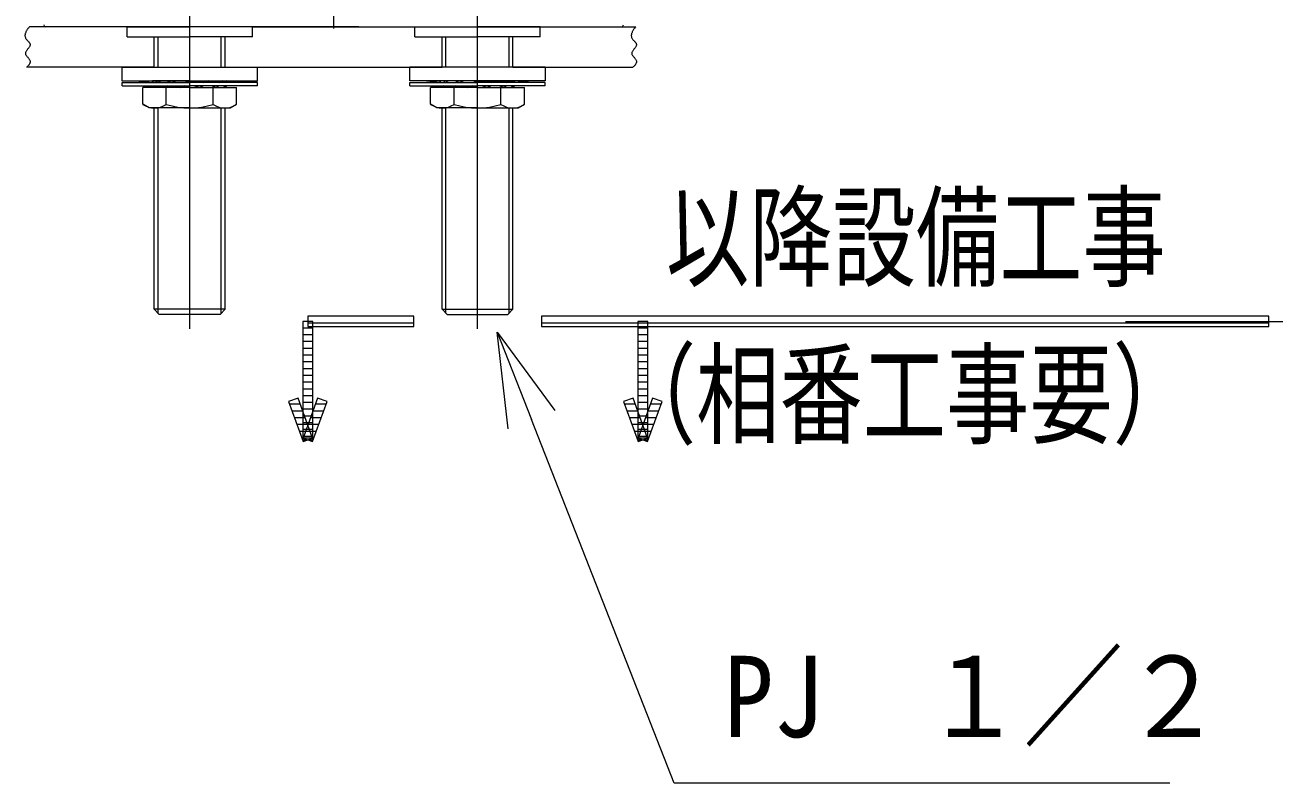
# Model space of a CAD drawing. Units: millimetres on the paper. Extents: x -305 to 305, y -152 to 152.
# Drawn here: x -11.96 to 24.96, y 3.71 to 26.11 of the extents above; entities that cross this region are included whole.
import ezdxf
from ezdxf.enums import TextEntityAlignment as Align

# ---------------------------------------------------------------- set-up
doc = ezdxf.new("R2010")
doc.units = ezdxf.units.MM
doc.linetypes.add('LONG_CHAIN', pattern=[21, 18, -1, 1, -1])
doc.linetypes.add('LONG_DOUBLE_CHAIN', pattern=[21.8, 18, -1, 0.6, -0.6, 0.6, -1])
doc.layers.add('0-1_RV', color=7, linetype='Continuous', lineweight=9)
doc.layers.add('0-2_0', color=7, linetype='Continuous', lineweight=9)
doc.styles.add('ＭＳ ゴシック', font='')
doc.styles.get('ＭＳ ゴシック').set_extended_font_data('MS Gothic')

# ---------------------------------------------------------------- blocks, each defined once
blk = doc.blocks.new('_OPEN30')
at = {"layer": '0-2_0'}
blk.add_line((0, 0), (-1, 0), dxfattribs=at)
blk.add_lwpolyline([(-1, 0.2679), (0, 0), (-1, -0.2679)], dxfattribs=at)

msp = doc.modelspace()

# ---------------------------------------------------------------- linework, layer by layer
at = {"layer": '0-1_RV', "linetype": 'LONG_CHAIN'}
for p, q in [((-2.841, 40.591), (-2.841, 26.009)), ((-7.091, 17.126), (-7.091, 26.644)), ((1.409, 17.126), (1.409, 26.644))]:
    msp.add_line(p, q, dxfattribs=at)
at = {"layer": '0-1_RV', "linetype": 'LONG_DOUBLE_CHAIN'}
for p, q in [((-8.941, 26.059), (-11.822, 26.059)), ((-5.24, 26.059), (-0.441, 26.059)), ((3.26, 26.059), (6.085, 26.059)), ((-8.138, 24.859), (-11.908, 24.859)), ((-6.043, 24.859), (0.362, 24.859)), ((2.457, 24.859), (5.999, 24.859))]:
    msp.add_line(p, q, dxfattribs=at)
at = {"layer": '0-1_RV'}
for p, q in [((-2.091, 26.059), (-10.601, 26.059)), ((-8.941, 26.059), (-7.091, 26.059)), ((-8.941, 25.759), (-8.941, 26.059)), ((-5.241, 26.059), (-7.091, 26.059)), ((-5.241, 25.759), (-5.241, 26.059)), ((-3.591, 26.059), (4.92, 26.059)), ((-0.441, 25.759), (-0.441, 26.059)), ((-0.441, 26.059), (1.409, 26.059)), ((3.26, 26.059), (1.409, 26.059)), ((3.26, 25.759), (3.26, 26.059)), ((-8.941, 25.759), (-7.091, 25.759)), ((-8.138, 24.859), (-8.138, 25.759)), ((-8.022, 24.859), (-8.022, 25.759)), ((-5.241, 25.759), (-7.091, 25.759)), ((-6.159, 24.859), (-6.159, 25.759)), ((-6.043, 24.859), (-6.043, 25.759)), ((-0.441, 25.759), (1.409, 25.759)), ((0.362, 24.859), (0.362, 25.759)), ((0.478, 24.859), (0.478, 25.759)), ((3.26, 25.759), (1.409, 25.759)), ((2.341, 24.859), (2.341, 25.759)), ((2.457, 24.859), (2.457, 25.759)), ((-9.091, 24.859), (-9.091, 24.459)), ((-9.091, 24.859), (-5.091, 24.859)), ((-5.091, 24.459), (-5.091, 24.859)), ((-0.591, 24.459), (-0.591, 24.859)), ((3.409, 24.859), (-0.591, 24.859)), ((-9.091, 24.459), (-5.091, 24.459)), ((-9.09, 24.309), (-9.09, 24.409)), ((-9.09, 24.409), (-7.09, 24.409)), ((-8.69, 24.409), (-8.19, 24.459)), ((-7.09, 24.459), (-8.19, 24.459)), ((-8.172, 24.409), (-8.19, 24.459)), ((-8.19, 24.409), (-8.19, 24.459)), ((-8.098, 24.409), (-8.043, 24.459)), ((-7.956, 24.409), (-8.043, 24.459)), ((-7.754, 24.409), (-7.64, 24.459)), ((-7.508, 24.409), (-7.64, 24.459)), ((-7.233, 24.409), (-7.09, 24.459)), ((-6.948, 24.409), (-7.09, 24.459)), ((-7.09, 24.459), (-5.99, 24.459)), ((-5.09, 24.409), (-7.09, 24.409)), ((-6.673, 24.409), (-6.54, 24.459)), ((-6.427, 24.409), (-6.54, 24.459)), ((-6.225, 24.409), (-6.138, 24.459)), ((-6.083, 24.409), (-6.138, 24.459)), ((-6.009, 24.409), (-5.99, 24.459)), ((-5.99, 24.409), (-5.99, 24.459)), ((-5.49, 24.409), (-5.99, 24.459)), ((-5.09, 24.309), (-5.09, 24.409)), ((-0.591, 24.309), (-0.591, 24.409)), ((-0.591, 24.409), (1.409, 24.409)), ((-0.191, 24.409), (0.309, 24.459)), ((1.409, 24.459), (0.309, 24.459)), ((0.328, 24.409), (0.309, 24.459)), ((0.309, 24.409), (0.309, 24.459)), ((0.402, 24.409), (0.457, 24.459)), ((0.544, 24.409), (0.457, 24.459)), ((0.746, 24.409), (0.859, 24.459)), ((0.992, 24.409), (0.859, 24.459)), ((1.267, 24.409), (1.409, 24.459)), ((1.552, 24.409), (1.409, 24.459)), ((1.409, 24.459), (2.509, 24.459)), ((3.409, 24.409), (1.409, 24.409)), ((1.827, 24.409), (1.959, 24.459)), ((2.073, 24.409), (1.959, 24.459)), ((2.275, 24.409), (2.362, 24.459)), ((2.417, 24.409), (2.362, 24.459)), ((2.491, 24.409), (2.509, 24.459)), ((2.509, 24.409), (2.509, 24.459)), ((3.009, 24.409), (2.509, 24.459)), ((3.409, 24.309), (3.409, 24.409)), ((-9.09, 24.309), (-7.09, 24.309)), ((-8.476, 23.765), (-8.476, 24.257)), ((-8.138, 24.257), (-8.476, 24.257)), ((-8.172, 24.309), (-8.153, 24.259)), ((-8.098, 24.309), (-8.153, 24.259)), ((-7.09, 24.259), (-8.153, 24.259)), ((-7.956, 24.309), (-7.868, 24.259)), ((-7.754, 24.309), (-7.868, 24.259)), ((-7.783, 23.765), (-7.783, 24.259)), ((-7.508, 24.309), (-7.375, 24.259)), ((-7.233, 24.309), (-7.375, 24.259)), ((-5.09, 24.309), (-7.09, 24.309)), ((-7.09, 24.259), (-6.028, 24.259)), ((-6.948, 24.309), (-6.806, 24.259)), ((-6.673, 24.309), (-6.806, 24.259)), ((-6.427, 24.309), (-6.313, 24.259)), ((-6.398, 23.765), (-6.398, 24.259)), ((-6.225, 24.309), (-6.313, 24.259)), ((-6.083, 24.309), (-6.028, 24.259)), ((-6.043, 24.257), (-5.705, 24.257)), ((-6.009, 24.309), (-6.028, 24.259)), ((-5.705, 23.765), (-5.705, 24.257)), ((-0.591, 24.309), (1.409, 24.309)), ((0.024, 23.765), (0.024, 24.257)), ((0.362, 24.257), (0.024, 24.257)), ((0.328, 24.309), (0.347, 24.259)), ((0.402, 24.309), (0.347, 24.259)), ((1.409, 24.259), (0.347, 24.259)), ((0.544, 24.309), (0.632, 24.259)), ((0.746, 24.309), (0.632, 24.259)), ((0.717, 23.765), (0.717, 24.259)), ((0.992, 24.309), (1.125, 24.259)), ((1.267, 24.309), (1.125, 24.259)), ((3.409, 24.309), (1.409, 24.309)), ((1.409, 24.259), (2.472, 24.259)), ((1.552, 24.309), (1.694, 24.259)), ((1.827, 24.309), (1.694, 24.259)), ((2.073, 24.309), (2.187, 24.259)), ((2.102, 23.765), (2.102, 24.259)), ((2.275, 24.309), (2.187, 24.259)), ((2.417, 24.309), (2.472, 24.259)), ((2.457, 24.257), (2.795, 24.257)), ((2.491, 24.309), (2.472, 24.259)), ((2.795, 23.765), (2.795, 24.257)), ((-8.29, 23.657), (-8.476, 23.765)), ((-7.09, 23.657), (-8.29, 23.657)), ((-8.138, 17.709), (-8.138, 23.657)), ((-8.022, 17.593), (-8.022, 23.657)), ((-7.09, 23.657), (-5.891, 23.657)), ((-6.159, 17.593), (-6.159, 23.657)), ((-6.043, 17.709), (-6.043, 23.657)), ((-5.891, 23.657), (-5.705, 23.765)), ((0.209, 23.657), (0.024, 23.765)), ((1.409, 23.657), (0.209, 23.657)), ((0.362, 17.709), (0.362, 23.657)), ((0.478, 17.593), (0.478, 23.657)), ((1.409, 23.657), (2.609, 23.657)), ((2.341, 17.593), (2.341, 23.657)), ((2.457, 17.709), (2.457, 23.657)), ((2.609, 23.657), (2.795, 23.765)), ((-7.988, 17.559), (-8.138, 17.709)), ((-6.043, 17.709), (-8.138, 17.709)), ((-6.193, 17.559), (-7.988, 17.559)), ((-6.193, 17.559), (-6.043, 17.709)), ((-0.476, 17.501), (-3.601, 17.501)), ((-0.476, 17.501), (-3.601, 17.501)), ((0.362, 17.709), (2.457, 17.709)), ((0.512, 17.559), (0.362, 17.709)), ((0.512, 17.559), (2.307, 17.559)), ((2.307, 17.559), (2.457, 17.709)), ((24.776, 17.501), (3.298, 17.501)), ((24.776, 17.501), (3.298, 17.501)), ((20.549, 17.351), (33.732, 17.351)), ((-3.451, 17.152), (-3.751, 17.152)), ((-0.476, 17.301), (-3.601, 17.301)), ((24.776, 17.301), (3.298, 17.301)), ((6.442, 17.152), (6.142, 17.152)), ((-3.451, 16.952), (-3.751, 16.952)), ((-3.451, 16.752), (-3.751, 16.752)), ((6.442, 16.952), (6.142, 16.952)), ((6.442, 16.752), (6.142, 16.752)), ((-3.451, 16.552), (-3.751, 16.552)), ((-3.451, 16.352), (-3.751, 16.352)), ((6.442, 16.552), (6.142, 16.552)), ((6.442, 16.352), (6.142, 16.352)), ((-3.451, 16.152), (-3.751, 16.152)), ((-3.451, 15.952), (-3.751, 15.952)), ((6.442, 16.152), (6.142, 16.152)), ((6.442, 15.952), (6.142, 15.952)), ((-3.451, 15.752), (-3.751, 15.752)), ((-3.451, 15.552), (-3.751, 15.552)), ((6.442, 15.752), (6.142, 15.752)), ((6.442, 15.552), (6.142, 15.552)), ((-3.451, 15.352), (-3.751, 15.352)), ((-3.451, 15.152), (-3.751, 15.152)), ((6.442, 15.352), (6.142, 15.352)), ((6.442, 15.152), (6.142, 15.152)), ((-3.823, 14.901), (-4.142, 14.901)), ((-3.451, 14.952), (-3.751, 14.952)), ((-3.06, 14.901), (-3.379, 14.901)), ((6.07, 14.901), (5.751, 14.901)), ((6.442, 14.952), (6.142, 14.952)), ((6.833, 14.901), (6.514, 14.901)), ((-3.75, 14.701), (-4.07, 14.701)), ((-3.678, 14.501), (-3.997, 14.501)), ((-3.451, 14.752), (-3.751, 14.752)), ((-3.451, 14.552), (-3.751, 14.552)), ((-3.205, 14.501), (-3.525, 14.501)), ((-3.133, 14.701), (-3.452, 14.701)), ((6.143, 14.701), (5.823, 14.701)), ((6.216, 14.501), (5.896, 14.501)), ((6.442, 14.752), (6.142, 14.752)), ((6.442, 14.552), (6.142, 14.552)), ((6.688, 14.501), (6.368, 14.501)), ((6.761, 14.701), (6.441, 14.701)), ((-3.605, 14.301), (-3.924, 14.301)), ((-3.532, 14.101), (-3.851, 14.101)), ((-3.451, 14.352), (-3.751, 14.352)), ((-3.451, 14.152), (-3.751, 14.152)), ((-3.351, 14.101), (-3.67, 14.101)), ((-3.278, 14.301), (-3.597, 14.301)), ((6.288, 14.301), (5.969, 14.301)), ((6.361, 14.101), (6.042, 14.101)), ((6.442, 14.352), (6.142, 14.352)), ((6.442, 14.152), (6.142, 14.152)), ((6.542, 14.101), (6.223, 14.101)), ((6.615, 14.301), (6.296, 14.301)), ((-3.467, 13.901), (-3.778, 13.901)), ((-3.451, 13.952), (-3.751, 13.952)), ((-3.424, 13.901), (-3.735, 13.901)), ((6.426, 13.901), (6.115, 13.901)), ((6.442, 13.952), (6.142, 13.952)), ((6.469, 13.901), (6.158, 13.901))]:
    msp.add_line(p, q, dxfattribs=at)
for points in [[(-11.822, 26.059), (-11.833, 26.046), (-11.844, 26.032), (-11.856, 26.017), (-11.867, 26.003), (-11.878, 25.987), (-11.889, 25.972), (-11.899, 25.956), (-11.909, 25.939), (-11.918, 25.923), (-11.927, 25.906), (-11.934, 25.889), (-11.941, 25.872), (-11.946, 25.855), (-11.951, 25.838), (-11.954, 25.821), (-11.955, 25.804), (-11.955, 25.787), (-11.954, 25.771), (-11.95, 25.755), (-11.945, 25.739), (-11.938, 25.723), (-11.929, 25.708), (-11.919, 25.693), (-11.908, 25.679), (-11.895, 25.664), (-11.883, 25.65), (-11.87, 25.636), (-11.858, 25.622), (-11.846, 25.609), (-11.835, 25.595), (-11.825, 25.581), (-11.816, 25.567), (-11.81, 25.553), (-11.806, 25.539), (-11.804, 25.525), (-11.806, 25.511), (-11.809, 25.496), (-11.816, 25.482), (-11.823, 25.467)], [(6.085, 26.059), (6.074, 26.046), (6.062, 26.032), (6.051, 26.017), (6.039, 26.003), (6.028, 25.987), (6.018, 25.972), (6.007, 25.956), (5.997, 25.939), (5.988, 25.923), (5.98, 25.906), (5.972, 25.889), (5.966, 25.872), (5.96, 25.855), (5.956, 25.838), (5.953, 25.821), (5.951, 25.804), (5.951, 25.787), (5.953, 25.771), (5.956, 25.755), (5.961, 25.739), (5.968, 25.723), (5.977, 25.708), (5.988, 25.693), (5.999, 25.679), (6.011, 25.664), (6.024, 25.65), (6.037, 25.636), (6.049, 25.622), (6.061, 25.609), (6.072, 25.595), (6.082, 25.581), (6.09, 25.567), (6.097, 25.553), (6.101, 25.539), (6.102, 25.525), (6.101, 25.511), (6.097, 25.496), (6.091, 25.482), (6.083, 25.467)], [(-11.823, 25.467), (-11.833, 25.452), (-11.844, 25.436), (-11.855, 25.421), (-11.867, 25.406), (-11.88, 25.391), (-11.892, 25.375), (-11.903, 25.36), (-11.914, 25.345), (-11.924, 25.329), (-11.931, 25.314), (-11.938, 25.299), (-11.941, 25.284), (-11.943, 25.269), (-11.941, 25.255), (-11.937, 25.24), (-11.93, 25.226), (-11.922, 25.212), (-11.912, 25.197), (-11.9, 25.183), (-11.888, 25.169), (-11.876, 25.155), (-11.863, 25.141), (-11.851, 25.126), (-11.839, 25.112), (-11.828, 25.097), (-11.819, 25.082), (-11.812, 25.067), (-11.807, 25.052), (-11.804, 25.037), (-11.804, 25.021), (-11.806, 25.005), (-11.811, 24.989), (-11.817, 24.973), (-11.826, 24.957), (-11.835, 24.942), (-11.846, 24.926), (-11.858, 24.912), (-11.87, 24.897), (-11.883, 24.884)], [(6.083, 25.467), (6.074, 25.452), (6.063, 25.436), (6.051, 25.421), (6.039, 25.406), (6.027, 25.391), (6.015, 25.375), (6.003, 25.36), (5.993, 25.345), (5.983, 25.329), (5.975, 25.314), (5.969, 25.299), (5.965, 25.284), (5.964, 25.269), (5.965, 25.255), (5.97, 25.24), (5.976, 25.226), (5.985, 25.212), (5.995, 25.197), (6.006, 25.183), (6.018, 25.169), (6.031, 25.155), (6.044, 25.141), (6.056, 25.126), (6.068, 25.112), (6.078, 25.097), (6.087, 25.082), (6.095, 25.067), (6.1, 25.052), (6.103, 25.037), (6.103, 25.021), (6.1, 25.005), (6.096, 24.989), (6.089, 24.973), (6.081, 24.957), (6.071, 24.942), (6.061, 24.926), (6.049, 24.912), (6.037, 24.897), (6.024, 24.884)], [(-11.883, 24.884), (-11.895, 24.871), (-11.908, 24.859)], [(3.409, 24.859), (3.409, 24.459), (-0.591, 24.459)], [(6.024, 24.884), (6.011, 24.871), (5.999, 24.859)], [(21.851, 3.71), (7.221, 3.71), (3.001, 14.451)]]:
    msp.add_lwpolyline(points, dxfattribs=at)
for points in [[(-3.751, 17.351), (-3.751, 13.852), (-3.451, 13.852), (-3.451, 17.351)], [(-3.601, 17.201), (-0.476, 17.201), (-0.476, 17.501), (-3.601, 17.501)], [(3.298, 17.201), (24.776, 17.201), (24.776, 17.501), (3.298, 17.501)], [(6.142, 17.351), (6.142, 13.852), (6.442, 13.852), (6.442, 17.351)], [(-4.171, 14.98), (-3.742, 13.801), (-3.46, 13.903), (-3.889, 15.082)], [(-3.313, 15.082), (-3.742, 13.903), (-3.46, 13.801), (-3.031, 14.98)], [(5.722, 14.98), (6.151, 13.801), (6.433, 13.903), (6.004, 15.082)], [(6.58, 15.082), (6.151, 13.903), (6.433, 13.801), (6.862, 14.98)]]:
    msp.add_lwpolyline(points, close=True, dxfattribs=at)
for centre, radius, start, end in [((-11.351, 26.109), 0.05, 180, 270), ((5.67, 26.109), 0.05, 270, 0), ((-8.13, 24.27), 0.613, 235.598, 304.402), ((-7.09, 25.95), 2.293, 252.412, 287.588), ((-6.051, 24.27), 0.613, 235.597, 304.403), ((0.37, 24.27), 0.613, 235.597, 304.403), ((1.409, 25.95), 2.293, 252.412, 287.588), ((2.449, 24.27), 0.613, 235.598, 304.402)]:
    msp.add_arc(centre, radius, start, end, dxfattribs=at)

# ---------------------------------------------------------------- block references
at = {"layer": '0-1_RV', "xscale": 2.77, "yscale": 2.77, "rotation": 111.44887}
msp.add_blockref('_OPEN30', (1.988, 17.029), dxfattribs=at)

# ---------------------------------------------------------------- texts
at = {"layer": '0-1_RV', "style": 'ＭＳ ゴシック'}
for s, width, p in [('以降設備工事', 0.75, (6.975, 17.914)), ('（相番工事要）', 0.75, (5.406, 13.269)), ('PJ\u3000１／２', 0.9, (8.679, 4.344))]:
    msp.add_text(s, height=2.405, dxfattribs=dict(at, width=width)).set_placement(p, align=Align.BOTTOM_LEFT)

doc.saveas('drawing.dxf')
